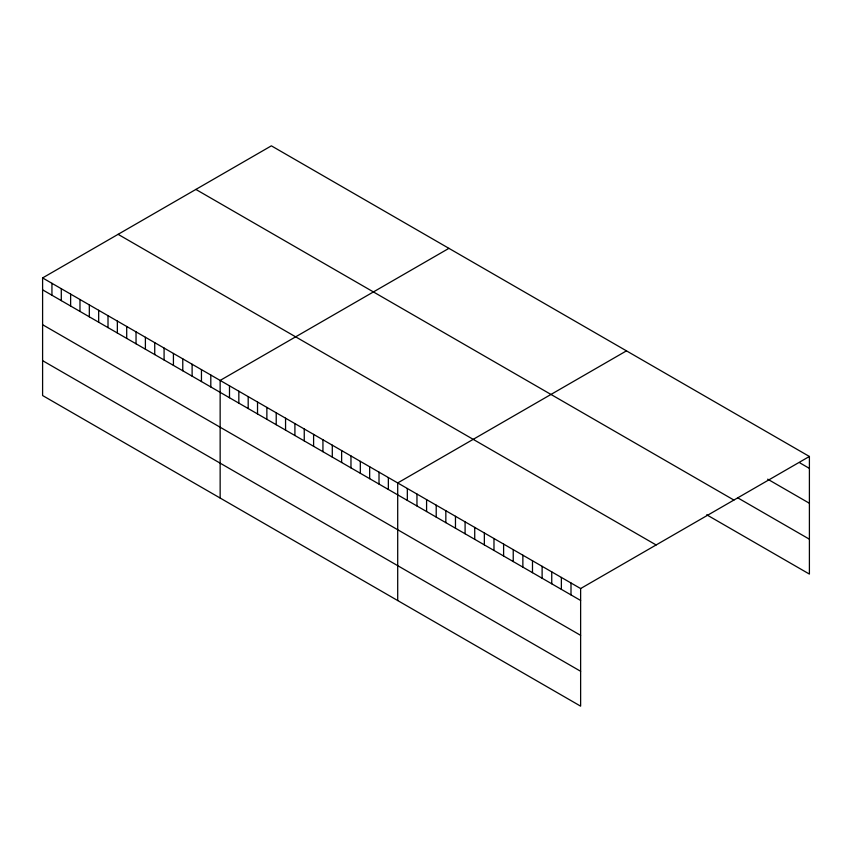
<?xml version="1.0" encoding="UTF-8"?>
<svg xmlns="http://www.w3.org/2000/svg" width="852" height="852" viewBox="0 0 852 852"><rect width="100%" height="100%" fill="white"/><g stroke="black" fill="none" stroke-linecap="round" stroke-linejoin="round"><path stroke-width="1.28" d="M42.6 277.922L580.627 588.551L580.627 706.159L42.6 395.53L42.6 277.922L271.373 145.841L809.4 456.47L809.4 574.078L706.702 514.789M448.919 248.347L220.146 380.429L220.146 498.037M626.476 350.854L397.703 482.935L397.703 600.543M580.627 588.551L809.4 456.47M799.772 462.828L809.4 468.387M767.684 479.175L809.4 503.266M737.726 497.824L809.4 539.199M195.875 189.432L733.902 500.06M118.098 234.332L656.125 544.96M42.6 289.84L580.627 600.468M42.6 324.718L580.627 635.347M42.6 360.652L580.627 671.28M571 582.992L571 594.909M561.372 577.432L561.372 589.35M551.745 571.873L551.745 583.79M542.117 566.314L542.117 578.231M532.489 560.754L532.489 572.682M522.862 555.195L522.862 567.123M513.234 549.636L513.234 561.564M503.607 544.077L503.607 556.005M493.979 538.517L493.979 550.445M484.351 532.969L484.351 544.886M474.724 527.409L474.724 539.327M465.096 521.85L465.096 533.767M455.469 516.291L455.469 528.208M445.841 510.731L445.841 522.649M436.213 505.172L436.213 517.089M426.586 499.613L426.586 511.53M416.958 494.053L416.958 505.971M407.331 488.494L407.331 500.412M388.352 477.546L388.352 489.463M379.012 472.146L379.012 484.064M369.661 466.747L369.661 478.675M360.321 461.358L360.321 473.275M350.971 455.958L350.971 467.886M341.631 450.57L341.631 462.487M332.291 445.17L332.291 457.087M322.94 439.77L322.94 451.698M313.6 434.382L313.6 446.299M304.249 428.982L304.249 440.91M294.909 423.593L294.909 435.51M285.558 418.194L285.558 430.111M276.218 412.805L276.218 424.722M266.868 407.405L266.868 419.322M257.528 402.006L257.528 413.934M248.188 396.617L248.188 408.534M238.837 391.217L238.837 403.145M229.497 385.828L229.497 397.746M210.806 375.029L210.806 386.957M201.455 369.64L201.455 381.558M192.115 364.241L192.115 376.169M182.775 358.852L182.775 370.769M173.425 353.452L173.425 365.37M164.085 348.063L164.085 359.981M154.734 342.664L154.734 354.581M145.394 337.264L145.394 349.192M136.043 331.875L136.043 343.793M126.703 326.476L126.703 338.404M117.352 321.087L117.352 333.004M108.012 315.687L108.012 327.605M98.672 310.288L98.672 322.216M89.322 304.899L89.322 316.816M79.981 299.499L79.981 311.427M70.631 294.11L70.631 306.028M61.291 288.711L61.291 300.628M51.94 283.322L51.94 295.239"/></g></svg>
